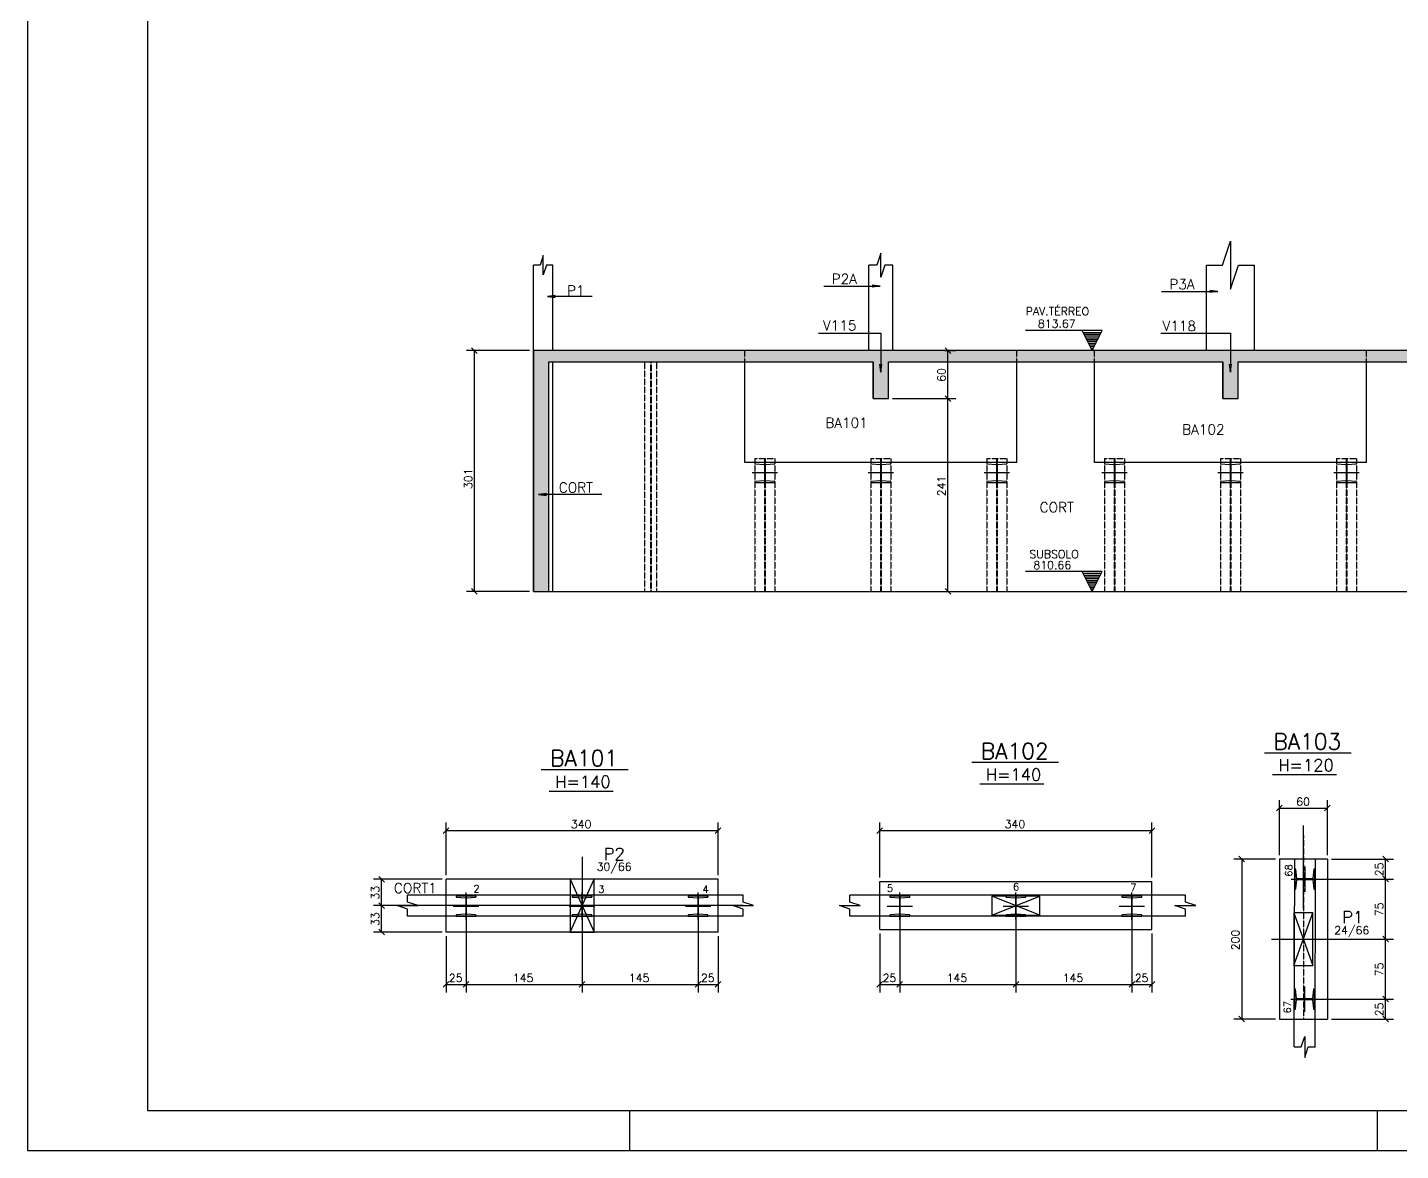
# Model space of a CAD drawing. Extents: x 880 to 7065, y 666 to 4166.
# Drawn here: x 880 to 2596, y 666 to 2069 of the extents above; entities that cross this region are included whole.
import ezdxf

# ---------------------------------------------------------------- set-up
doc = ezdxf.new("R2010")
doc.units = 0
doc.header["$MEASUREMENT"] = 0
doc.linetypes.add('ESTILO_TQS_0005', pattern=[0.4, 0.3, -0.1])
for name, color, linetype in [('1', 1, 'CONTINUOUS'), ('2', 2, 'CONTINUOUS'), ('3', 3, 'CONTINUOUS'), ('4', 4, 'CONTINUOUS'), ('6', 6, 'CONTINUOUS'), ('7', 7, 'CONTINUOUS'), ('8', 8, 'CONTINUOUS'), ('9', 9, 'CONTINUOUS')]:
    doc.layers.add(name, color=color, linetype=linetype)
doc.styles.get("Standard").update_dxf_attribs({"font": 'ROMANS.SHX'})

msp = doc.modelspace()

# ---------------------------------------------------------------- linework, layer by layer
at = {"layer": '1', "linetype": 'Continuous'}
for p, q in [((1777.031636, 1525.503823), (1777.031636, 1651.503823)), ((2117.031486, 1525.503823), (2117.031486, 1651.503823)), ((2214.0315, 1525.503823), (2214.0315, 1651.503823)), ((2554.031486, 1525.503823), (2554.031486, 1651.503823)), ((2117.031486, 1525.503823), (1777.031636, 1525.503823)), ((2554.03135, 1525.503823), (2214.0315, 1525.503823)), ((2505.084807, 1030.067207), (2445.084807, 1030.067207)), ((2445.084807, 1030.067207), (2445.084807, 830.086858)), ((2463.732143, 795.322721), (2464.375916, 1030.138488)), ((2489.732045, 795.251439), (2490.375818, 1030.067207)), ((2505.084807, 1030.067207), (2505.084807, 830.086858)), ((1403.58196, 938.938951), (1403.58196, 1004.938951)), ((1743.58181, 1004.938951), (1403.58196, 1004.938951)), ((1743.58181, 938.938951), (1743.58181, 1004.938951)), ((1945.712235, 941.938966), (1945.712235, 1001.938966)), ((1945.712235, 1001.938966), (2285.712221, 1001.938966)), ((2285.712221, 941.938966), (2285.712221, 1001.938966)), ((1743.58181, 938.938951), (1403.58196, 938.938951)), ((1945.712235, 941.938966), (2285.712221, 941.938966)), ((2445.084807, 830.086858), (2505.084807, 830.086858))]:
    msp.add_line(p, q, dxfattribs=at)
msp.add_lwpolyline([(880.474357, 665.886032), (7064.708681, 665.886032), (7064.708681, 4165.886032), (880.474357, 4165.886032), (880.474357, 665.886032)], dxfattribs=at)
at = {"layer": '2', "linetype": 'Continuous'}
for p, q in [((1442.594388, 1661.96829), (1435.52332, 1669.039357)), ((2034.348203, 1661.96829), (2027.277135, 1669.039357)), ((2034.348203, 1601.96829), (2027.277135, 1609.039357)), ((2034.348203, 1601.96829), (2027.277135, 1609.039357)), ((1442.594388, 1360.96829), (1435.52332, 1368.039357)), ((2034.348203, 1360.96829), (2027.277135, 1368.039357)), ((2441.549273, 1090.309473), (2448.620341, 1097.380541)), ((2501.549273, 1090.309473), (2508.620341, 1097.380541)), ((1400.046426, 1062.181232), (1407.117494, 1069.252299)), ((1740.046276, 1062.181232), (1747.117344, 1069.252299)), ((1942.176701, 1062.181232), (1949.247769, 1069.252299)), ((2282.176687, 1062.181232), (2289.247755, 1069.252299)), ((2394.497176, 1033.602741), (2401.568244, 1026.531673)), ((2581.421303, 1026.531673), (2574.350236, 1033.602741)), ((1326.619167, 1001.403417), (1319.548099, 1008.474485)), ((2581.421303, 1001.531673), (2574.350236, 1008.602741)), ((2581.421303, 1001.531673), (2574.350236, 1008.602741)), ((1326.619167, 968.403417), (1319.548099, 975.474485)), ((1326.619167, 968.403417), (1319.548099, 975.474485)), ((1573.581824, 971.938951), (1573.581824, 971.938951)), ((2115.712235, 971.938951), (2115.712235, 971.938951)), ((1326.619167, 935.403417), (1319.548099, 942.474485)), ((2475.084807, 930.069586), (2475.084807, 930.069586)), ((2581.421303, 926.534052), (2574.350236, 933.60512)), ((2581.421303, 926.534052), (2574.350236, 933.60512)), ((1400.046426, 869.967649), (1407.117494, 877.038717)), ((1425.046426, 869.967649), (1432.117494, 877.038717)), ((1425.046426, 869.967649), (1432.117494, 877.038717)), ((1570.046276, 869.967649), (1577.117344, 877.038717)), ((1715.046276, 869.967649), (1722.117344, 877.038717)), ((1715.046276, 869.967649), (1722.117344, 877.038717)), ((1740.046276, 869.967649), (1747.117344, 877.038717)), ((1942.176701, 869.967649), (1949.247769, 877.038717)), ((1967.176701, 869.967649), (1974.247769, 877.038717)), ((1967.176701, 869.967649), (1974.247769, 877.038717)), ((2112.176687, 869.967649), (2119.247755, 877.038717)), ((2112.176687, 869.967649), (2119.247755, 877.038717)), ((2257.176687, 869.967649), (2264.247755, 877.038717)), ((2257.176687, 869.967649), (2264.247755, 877.038717)), ((2282.176687, 869.967649), (2289.247755, 877.038717)), ((2581.421303, 851.551324), (2574.350236, 858.622392)), ((2581.421303, 851.551324), (2574.350236, 858.622392)), ((2394.497176, 833.622392), (2401.568244, 826.551324)), ((2581.421303, 826.551324), (2574.350236, 833.622392))]:
    msp.add_line(p, q, dxfattribs=at)
at = {"layer": '3', "linetype": 'Continuous'}
for p, q in [((1513.0315, 1665.503823), (1513.0315, 1772.190335)), ((1537.0315, 1665.503823), (1537.0315, 1772.190335)), ((1932.0315, 1665.503823), (1932.0315, 1772.190335)), ((1962.0315, 1665.503823), (1962.0315, 1772.190335)), ((2354.0315, 1665.503823), (2354.0315, 1772.190335)), ((2414.0315, 1665.503823), (2414.0315, 1772.190335)), ((2223.803061, 1690.503835), (2127.803081, 1690.503835)), ((2211.303061, 1665.503823), (2198.803037, 1690.503835)), ((2199.917834, 1688.274216), (2222.688311, 1688.274216)), ((2201.032632, 1686.044669), (2221.573513, 1686.044669)), ((2202.14743, 1683.815074), (2220.458763, 1683.815074)), ((2211.303061, 1665.503823), (2223.803061, 1690.503835)), ((2203.26218, 1681.585526), (2219.343966, 1681.585526)), ((2204.376977, 1679.355979), (2218.229168, 1679.355931)), ((2205.491775, 1677.126384), (2217.114418, 1677.126384)), ((2206.606572, 1674.896776), (2215.999621, 1674.896824)), ((2207.72137, 1672.667169), (2214.884823, 1672.667229)), ((2208.836167, 1670.437622), (2213.770025, 1670.437622)), ((2209.950917, 1668.208074), (2212.655204, 1668.208074)), ((1537.0315, 1364.503823), (1537.0315, 1651.503823)), ((2223.803061, 1389.503835), (2127.803081, 1389.503835)), ((2211.303061, 1364.503823), (2198.803037, 1389.503835)), ((2199.917834, 1387.274216), (2222.688311, 1387.274216)), ((2201.032632, 1385.044669), (2221.573513, 1385.044669)), ((2202.14743, 1382.815074), (2220.458763, 1382.815074)), ((2203.26218, 1380.585526), (2219.343966, 1380.585526)), ((2204.376977, 1378.355979), (2218.229168, 1378.355931)), ((2205.491775, 1376.126384), (2217.114418, 1376.126384)), ((2206.606572, 1373.896776), (2215.999621, 1373.896824)), ((2211.303061, 1364.503823), (2223.803061, 1389.503835)), ((1513.0315, 1364.503823), (1513.0315, 1364.503823)), ((1532.0315, 1364.503823), (1532.0315, 1364.503823)), ((2207.72137, 1371.667169), (2214.884823, 1371.667229)), ((2208.836167, 1369.437622), (2213.770025, 1369.437622)), ((2209.950917, 1367.208074), (2212.655204, 1367.208074)), ((2436.394924, 1135.82799), (2516.286325, 1135.82799)), ((2070.786839, 1124.000096), (2150.678241, 1124.000096)), ((1532.589958, 1115.098223), (1612.48136, 1115.098223)), ((1774.933302, 984.938951), (1355.610265, 984.938951)), ((2327.547136, 984.938951), (1908.224099, 984.938951)), ((1774.933302, 958.938951), (1355.610265, 958.938951)), ((2327.547136, 958.938951), (1908.224099, 958.938951)), ((1632.776533, 715.887607), (1632.776533, 665.888107)), ((2567.260641, 715.887607), (2567.260641, 665.888107))]:
    msp.add_line(p, q, dxfattribs=at)
at = {"layer": '4', "linetype": 'Continuous'}
for p, q in [((2060.800414, 1151.106107), (2169.224459, 1151.106107)), ((2426.408498, 1162.934001), (2534.832544, 1162.934001)), ((1522.603532, 1142.204235), (1631.027578, 1142.204235))]:
    msp.add_line(p, q, dxfattribs=at)
at = {"layer": '6', "linetype": 'Continuous'}
for p, q in [((1513.0315, 1364.503823), (1513.0315, 1665.503823)), ((1532.0315, 1364.503823), (1532.0315, 1651.503823)), ((1532.0315, 1651.503823), (1937.5315, 1651.503823)), ((1937.5315, 1605.503823), (1937.5315, 1651.503823)), ((1956.5315, 1605.503823), (1956.5315, 1651.503823)), ((1956.5315, 1651.503823), (2374.5315, 1651.503823)), ((2374.5315, 1605.503823), (2374.5315, 1651.503823)), ((2393.5315, 1605.503823), (2393.5315, 1651.503823)), ((2393.5315, 1651.503823), (2811.5315, 1651.503823)), ((1937.5315, 1605.503823), (1956.5315, 1605.503823)), ((2374.5315, 1605.503823), (2393.5315, 1605.503823)), ((1802.031636, 1496.152127), (1802.031636, 1529.849737)), ((1947.031486, 1496.153573), (1947.031486, 1529.851183)), ((2092.031486, 1496.155018), (2092.031486, 1529.852628)), ((2239.0315, 1496.152127), (2239.0315, 1529.849737)), ((2384.031486, 1496.15793), (2384.031486, 1529.85554)), ((2529.031486, 1496.159375), (2529.031486, 1529.856985)), ((1786.122666, 1513.000932), (1817.940605, 1513.000932)), ((1814.531636, 1525.500932), (1789.531636, 1525.500932)), ((1789.531636, 1525.500932), (1789.531636, 1524.746845)), ((1790.014567, 1524.138206), (1801.155205, 1523.073658)), ((1801.638136, 1522.466162), (1801.638136, 1503.536845)), ((1802.425136, 1503.536845), (1802.425136, 1522.465019)), ((1802.908067, 1523.073658), (1814.048705, 1524.138206)), ((1814.531636, 1524.746845), (1814.531636, 1525.500932)), ((1931.122517, 1513.002378), (1962.940456, 1513.002378)), ((1959.531486, 1525.502378), (1934.531486, 1525.502378)), ((1934.531486, 1525.502378), (1934.531486, 1524.748291)), ((1935.014417, 1524.139652), (1946.155055, 1523.075104)), ((1946.637986, 1522.467608), (1946.637986, 1503.538291)), ((1947.424986, 1503.538291), (1947.424986, 1522.466465)), ((1947.907917, 1523.075104), (1959.048555, 1524.139652)), ((1959.531486, 1524.748291), (1959.531486, 1525.502378)), ((2076.122517, 1513.003823), (2107.940456, 1513.003823)), ((2104.531486, 1525.503823), (2079.531486, 1525.503823)), ((2079.531486, 1525.503823), (2079.531486, 1524.749736)), ((2080.014417, 1524.141097), (2091.155055, 1523.07655)), ((2091.637986, 1522.469054), (2091.637986, 1503.539736)), ((2092.424986, 1503.539736), (2092.424986, 1522.467911)), ((2092.907917, 1523.07655), (2104.048555, 1524.141097)), ((2104.531486, 1524.749736), (2104.531486, 1525.503823)), ((2223.12253, 1513.000932), (2254.94047, 1513.000932)), ((2251.5315, 1525.500932), (2226.5315, 1525.500932)), ((2226.5315, 1525.500932), (2226.5315, 1524.746845)), ((2227.014431, 1524.138206), (2238.155069, 1523.073658)), ((2238.638, 1522.466162), (2238.638, 1503.536845)), ((2239.425, 1503.536845), (2239.425, 1522.465019)), ((2239.907931, 1523.073658), (2251.048569, 1524.138206)), ((2251.5315, 1524.746845), (2251.5315, 1525.500932)), ((2368.122517, 1513.006735), (2399.940456, 1513.006735)), ((2396.531486, 1525.506735), (2371.531486, 1525.506735)), ((2371.531486, 1525.506735), (2371.531486, 1524.752648)), ((2372.014417, 1524.144009), (2383.155055, 1523.079461)), ((2383.637986, 1522.471965), (2383.637986, 1503.542648)), ((2384.424986, 1503.542648), (2384.424986, 1522.470822)), ((2384.907917, 1523.079461), (2396.048555, 1524.144009)), ((2396.531486, 1524.752648), (2396.531486, 1525.506735)), ((2513.122517, 1513.00818), (2544.940456, 1513.00818)), ((2541.531486, 1525.50818), (2516.531486, 1525.50818)), ((2516.531486, 1525.50818), (2516.531486, 1524.754093)), ((2517.014417, 1524.145454), (2528.155055, 1523.080907)), ((2528.637986, 1522.473411), (2528.637986, 1503.544093)), ((2529.424986, 1503.544093), (2529.424986, 1522.472268)), ((2529.907917, 1523.080907), (2541.048555, 1524.145454)), ((2541.531486, 1524.754093), (2541.531486, 1525.50818)), ((1789.531636, 1501.255019), (1789.531636, 1500.500932)), ((1789.531636, 1500.500932), (1814.531636, 1500.500932)), ((1801.155205, 1502.928206), (1790.014567, 1501.863658)), ((1814.048705, 1501.863658), (1802.908067, 1502.928206)), ((1814.531636, 1500.500932), (1814.531636, 1501.255019)), ((1934.531486, 1501.256465), (1934.531486, 1500.502378)), ((1934.531486, 1500.502378), (1959.531486, 1500.502378)), ((1946.155055, 1502.929652), (1935.014417, 1501.865104)), ((1959.048555, 1501.865104), (1947.907917, 1502.929652)), ((1959.531486, 1500.502378), (1959.531486, 1501.256465)), ((2079.531486, 1501.257911), (2079.531486, 1500.503823)), ((2079.531486, 1500.503823), (2104.531486, 1500.503823)), ((2091.155055, 1502.931097), (2080.014417, 1501.86655)), ((2104.048555, 1501.86655), (2092.907917, 1502.931097)), ((2104.531486, 1500.503823), (2104.531486, 1501.257911)), ((2226.5315, 1501.255019), (2226.5315, 1500.500932)), ((2226.5315, 1500.500932), (2251.5315, 1500.500932)), ((2238.155069, 1502.928206), (2227.014431, 1501.863658)), ((2251.048569, 1501.863658), (2239.907931, 1502.928206)), ((2251.5315, 1500.500932), (2251.5315, 1501.255019)), ((2371.531486, 1501.260822), (2371.531486, 1500.506735)), ((2371.531486, 1500.506735), (2396.531486, 1500.506735)), ((2383.155055, 1502.934009), (2372.014417, 1501.869461)), ((2396.048555, 1501.869461), (2384.907917, 1502.934009)), ((2396.531486, 1500.506735), (2396.531486, 1501.260822)), ((2516.531486, 1501.262268), (2516.531486, 1500.50818)), ((2516.531486, 1500.50818), (2541.531486, 1500.50818)), ((2528.155055, 1502.935454), (2517.014417, 1501.870907)), ((2541.048555, 1501.870907), (2529.907917, 1502.935454)), ((2541.531486, 1500.50818), (2541.531486, 1501.262268)), ((1513.0315, 1364.503823), (1532.0315, 1364.503823)), ((1513.0315, 1364.503823), (3818.957166, 1364.503823)), ((2465.061221, 1017.567207), (2464.307134, 1017.567207)), ((2464.307134, 1017.567207), (2464.307134, 992.567207)), ((2466.734408, 1005.943638), (2465.66986, 1017.084276)), ((2476.807134, 1020.976176), (2476.807134, 989.158237)), ((2487.944408, 1017.084276), (2486.87986, 1005.943638)), ((2489.307134, 1017.567207), (2488.553047, 1017.567207)), ((2489.307134, 992.567207), (2489.307134, 1017.567207)), ((2459.958329, 1005.067207), (2493.655939, 1005.067207)), ((2465.66986, 993.050138), (2466.734408, 1004.190776)), ((2486.272364, 1005.460707), (2467.343047, 1005.460707)), ((2467.343047, 1004.673707), (2486.271221, 1004.673707)), ((2486.87986, 1004.190776), (2487.944408, 993.050138)), ((1441.08196, 983.938951), (1416.08196, 983.938951)), ((1416.08196, 983.938951), (1416.08196, 983.184864)), ((1416.564891, 982.576225), (1427.705529, 981.511677)), ((1428.18846, 980.904181), (1428.18846, 961.974864)), ((1428.58196, 954.590146), (1428.58196, 988.287756)), ((1428.97546, 961.974864), (1428.97546, 980.903038)), ((1429.458391, 981.511677), (1440.599029, 982.576225)), ((1441.08196, 983.184864), (1441.08196, 983.938951)), ((1586.08181, 983.940396), (1561.08181, 983.940396)), ((1561.08181, 983.940396), (1561.08181, 983.186309)), ((1561.564741, 982.57767), (1572.705379, 981.513123)), ((1573.18831, 980.905627), (1573.18831, 961.976309)), ((1573.58181, 954.591592), (1573.58181, 988.289201)), ((1573.97531, 961.976309), (1573.97531, 980.904484)), ((1574.458241, 981.513123), (1585.598879, 982.57767)), ((1586.08181, 983.186309), (1586.08181, 983.940396)), ((1731.08181, 983.941842), (1706.08181, 983.941842)), ((1706.08181, 983.941842), (1706.08181, 983.187755)), ((1706.564741, 982.579116), (1717.705379, 981.514568)), ((1718.18831, 980.907072), (1718.18831, 961.977755)), ((1718.58181, 954.593037), (1718.58181, 988.290647)), ((1718.97531, 961.977755), (1718.97531, 980.905929)), ((1719.458241, 981.514568), (1730.598879, 982.579116)), ((1731.08181, 983.187755), (1731.08181, 983.941842)), ((1983.212235, 983.938951), (1958.212235, 983.938951)), ((1958.212235, 983.938951), (1958.212235, 983.184864)), ((1958.695166, 982.576225), (1969.835804, 981.511677)), ((1970.318735, 980.904181), (1970.318735, 961.974864)), ((1970.712235, 954.590146), (1970.712235, 988.287756)), ((1971.105735, 961.974864), (1971.105735, 980.903038)), ((1971.588666, 981.511677), (1982.729304, 982.576225)), ((1983.212235, 983.184864), (1983.212235, 983.938951)), ((2128.212221, 983.944753), (2103.212221, 983.944753)), ((2103.212221, 983.944753), (2103.212221, 983.190666)), ((2103.695152, 982.582027), (2114.83579, 981.51748)), ((2115.318721, 980.909984), (2115.318721, 961.980666)), ((2115.712221, 954.595948), (2115.712221, 988.293558)), ((2116.105721, 961.980666), (2116.105721, 980.908841)), ((2116.588652, 981.51748), (2127.72929, 982.582027)), ((2128.212221, 983.190666), (2128.212221, 983.944753)), ((2273.212221, 983.946199), (2248.212221, 983.946199)), ((2248.212221, 983.946199), (2248.212221, 983.192112)), ((2248.695152, 982.583473), (2259.83579, 981.518925)), ((2260.318721, 980.911429), (2260.318721, 961.982112)), ((2260.712221, 954.597394), (2260.712221, 988.295004)), ((2261.105721, 961.982112), (2261.105721, 980.910286)), ((2261.588652, 981.518925), (2272.72929, 982.583473)), ((2273.212221, 983.192112), (2273.212221, 983.946199)), ((2464.307134, 992.567207), (2465.061221, 992.567207)), ((2488.553047, 992.567207), (2489.307134, 992.567207)), ((1412.67299, 971.438951), (1444.490929, 971.438951)), ((1427.705529, 961.366225), (1416.564891, 960.301677)), ((1440.599029, 960.301677), (1429.458391, 961.366225)), ((1557.672841, 971.440396), (1589.49078, 971.440396)), ((1572.705379, 961.36767), (1561.564741, 960.303123)), ((1585.598879, 960.303123), (1574.458241, 961.36767)), ((1702.672841, 971.441842), (1734.49078, 971.441842)), ((1717.705379, 961.369116), (1706.564741, 960.304568)), ((1730.598879, 960.304568), (1719.458241, 961.369116)), ((1954.803265, 971.438951), (1986.621204, 971.438951)), ((1969.835804, 961.366225), (1958.695166, 960.301677)), ((1982.729304, 960.301677), (1971.588666, 961.366225)), ((2099.803251, 971.444753), (2131.62119, 971.444753)), ((2114.83579, 961.372027), (2103.695152, 960.30748)), ((2127.72929, 960.30748), (2116.588652, 961.372027)), ((2244.803251, 971.446199), (2276.62119, 971.446199)), ((2259.83579, 961.373473), (2248.695152, 960.308925)), ((2272.72929, 960.308925), (2261.588652, 961.373473)), ((1416.08196, 959.693038), (1416.08196, 958.938951)), ((1416.08196, 958.938951), (1441.08196, 958.938951)), ((1441.08196, 958.938951), (1441.08196, 959.693038)), ((1561.08181, 959.694484), (1561.08181, 958.940396)), ((1561.08181, 958.940396), (1586.08181, 958.940396)), ((1586.08181, 958.940396), (1586.08181, 959.694484)), ((1706.08181, 959.695929), (1706.08181, 958.941842)), ((1706.08181, 958.941842), (1731.08181, 958.941842)), ((1731.08181, 958.941842), (1731.08181, 959.695929)), ((1958.212235, 959.693038), (1958.212235, 958.938951)), ((1958.212235, 958.938951), (1983.212235, 958.938951)), ((1983.212235, 958.938951), (1983.212235, 959.693038)), ((2103.212221, 959.698841), (2103.212221, 958.944753)), ((2103.212221, 958.944753), (2128.212221, 958.944753)), ((2128.212221, 958.944753), (2128.212221, 959.698841)), ((2248.212221, 959.700286), (2248.212221, 958.946199)), ((2248.212221, 958.946199), (2273.212221, 958.946199)), ((2273.212221, 958.946199), (2273.212221, 959.700286)), ((2464.650078, 867.586858), (2463.895991, 867.586858)), ((2463.895991, 867.586858), (2463.895991, 842.586858)), ((2466.323265, 855.963289), (2465.258717, 867.103927)), ((2476.395991, 870.995828), (2476.395991, 839.177889)), ((2487.533265, 867.103927), (2486.468717, 855.963289)), ((2488.895991, 867.586858), (2488.141904, 867.586858)), ((2488.895991, 842.586858), (2488.895991, 867.586858)), ((2459.547186, 855.086858), (2493.244796, 855.086858)), ((2463.895991, 842.586858), (2464.650078, 842.586858)), ((2465.258717, 843.069789), (2466.323265, 854.210427)), ((2485.861221, 855.480358), (2466.931904, 855.480358)), ((2466.931904, 854.693358), (2485.860078, 854.693358)), ((2486.468717, 854.210427), (2487.533265, 843.069789)), ((2488.141904, 842.586858), (2488.895991, 842.586858))]:
    msp.add_line(p, q, dxfattribs=at)
for points in [[(1030.476824, 715.887607), (7014.713088, 715.887607), (7014.713088, 4115.886532), (1030.476824, 4115.886532), (1030.476824, 715.887607)], [(3801.588203, 1680.503823), (3248.5315, 1680.503823), (3248.5315, 1665.503823), (1513.0315, 1665.503823)]]:
    msp.add_lwpolyline(points, dxfattribs=at)
for centre, radius, start, end in [((1790.156636, 1524.746845), 0.625, 180, 256.861226), ((1801.013134, 1522.465017), 0.625002, 359.895004, 76.861148), ((1803.050136, 1522.465019), 0.625, 103.138774, 180), ((1813.906636, 1524.746845), 0.625, 283.138774, 0), ((1935.156486, 1524.748291), 0.625, 180, 256.861226), ((1946.012985, 1522.466463), 0.625002, 359.895004, 76.861148), ((1948.049986, 1522.466465), 0.625, 103.138774, 180), ((1958.906486, 1524.748291), 0.625, 283.138774, 0), ((2080.156486, 1524.749736), 0.625, 180, 256.861226), ((2091.012985, 1522.467908), 0.625002, 359.895004, 76.861148), ((2093.049986, 1522.467911), 0.625, 103.138774, 180), ((2103.906486, 1524.749736), 0.625, 283.138774, 0), ((2227.1565, 1524.746845), 0.625, 180, 256.861226), ((2238.012999, 1522.465017), 0.625002, 359.895004, 76.861148), ((2240.05, 1522.465019), 0.625, 103.138774, 180), ((2250.9065, 1524.746845), 0.625, 283.138774, 0), ((2372.156486, 1524.752648), 0.625, 180, 256.861226), ((2383.012985, 1522.47082), 0.625002, 359.895004, 76.861148), ((2385.049986, 1522.470822), 0.625, 103.138774, 180), ((2395.906486, 1524.752648), 0.625, 283.138774, 0), ((2517.156486, 1524.754093), 0.625, 180, 256.861226), ((2528.012985, 1522.472265), 0.625002, 359.895004, 76.861148), ((2530.049986, 1522.472268), 0.625, 103.138774, 180), ((2540.906486, 1524.754093), 0.625, 283.138774, 0), ((1790.156636, 1501.255019), 0.625, 103.138774, 180), ((1801.013136, 1503.536845), 0.625, 283.138774, 0), ((1803.050136, 1503.536845), 0.625, 180, 256.861226), ((1813.906636, 1501.255019), 0.625, 0, 76.861226), ((1935.156486, 1501.256465), 0.625, 103.138774, 180), ((1946.012986, 1503.538291), 0.625, 283.138774, 0), ((1948.049986, 1503.538291), 0.625, 180, 256.861226), ((1958.906486, 1501.256465), 0.625, 0, 76.861226), ((2080.156486, 1501.257911), 0.625, 103.138774, 180), ((2091.012986, 1503.539736), 0.625, 283.138774, 0), ((2093.049986, 1503.539736), 0.625, 180, 256.861226), ((2103.906486, 1501.257911), 0.625, 0, 76.861226), ((2227.1565, 1501.255019), 0.625, 103.138774, 180), ((2238.013, 1503.536845), 0.625, 283.138774, 0), ((2240.05, 1503.536845), 0.625, 180, 256.861226), ((2250.9065, 1501.255019), 0.625, 0, 76.861226), ((2372.156486, 1501.260822), 0.625, 103.138774, 180), ((2383.012986, 1503.542648), 0.625, 283.138774, 0), ((2385.049986, 1503.542648), 0.625, 180, 256.861226), ((2395.906486, 1501.260822), 0.625, 0, 76.861226), ((2517.156486, 1501.262268), 0.625, 103.138774, 180), ((2528.012986, 1503.544093), 0.625, 283.138774, 0), ((2530.049986, 1503.544093), 0.625, 180, 256.861226), ((2540.906486, 1501.262268), 0.625, 0, 76.861226), ((2465.061221, 1016.942207), 0.625, 13.138774, 90), ((2488.553047, 1016.942207), 0.625, 90, 166.861226), ((2467.343047, 1006.085707), 0.625, 193.138774, 270), ((2467.343047, 1004.048707), 0.625, 90, 166.861226), ((2486.271219, 1006.085708), 0.625002, 269.895004, 346.861148), ((2486.271221, 1004.048707), 0.625, 13.138774, 90), ((1416.70696, 983.184864), 0.625, 180, 256.861226), ((1427.563459, 980.903036), 0.625002, 359.895004, 76.861148), ((1429.60046, 980.903038), 0.625, 103.138774, 180), ((1440.45696, 983.184864), 0.625, 283.138774, 0), ((1561.70681, 983.186309), 0.625, 180, 256.861226), ((1572.563309, 980.904481), 0.625002, 359.895004, 76.861148), ((1574.60031, 980.904484), 0.625, 103.138774, 180), ((1585.45681, 983.186309), 0.625, 283.138774, 0), ((1706.70681, 983.187755), 0.625, 180, 256.861226), ((1717.563309, 980.905927), 0.625002, 359.895004, 76.861148), ((1719.60031, 980.905929), 0.625, 103.138774, 180), ((1730.45681, 983.187755), 0.625, 283.138774, 0), ((1958.837235, 983.184864), 0.625, 180, 256.861226), ((1969.693733, 980.903036), 0.625002, 359.895004, 76.861148), ((1971.730735, 980.903038), 0.625, 103.138774, 180), ((1982.587235, 983.184864), 0.625, 283.138774, 0), ((2103.837221, 983.190666), 0.625, 180, 256.861226), ((2114.693719, 980.908838), 0.625002, 359.895004, 76.861148), ((2116.730721, 980.908841), 0.625, 103.138774, 180), ((2127.587221, 983.190666), 0.625, 283.138774, 0), ((2248.837221, 983.192112), 0.625, 180, 256.861226), ((2259.693719, 980.910284), 0.625002, 359.895004, 76.861148), ((2261.730721, 980.910286), 0.625, 103.138774, 180), ((2272.587221, 983.192112), 0.625, 283.138774, 0), ((2465.061221, 993.192207), 0.625, 270, 346.861226), ((2488.553047, 993.192207), 0.625, 193.138774, 270), ((1427.56346, 961.974864), 0.625, 283.138774, 0), ((1429.60046, 961.974864), 0.625, 180, 256.861226), ((1572.56331, 961.976309), 0.625, 283.138774, 0), ((1574.60031, 961.976309), 0.625, 180, 256.861226), ((1717.56331, 961.977755), 0.625, 283.138774, 0), ((1719.60031, 961.977755), 0.625, 180, 256.861226), ((1969.693735, 961.974864), 0.625, 283.138774, 0), ((1971.730735, 961.974864), 0.625, 180, 256.861226), ((2114.693721, 961.980666), 0.625, 283.138774, 0), ((2116.730721, 961.980666), 0.625, 180, 256.861226), ((2259.693721, 961.982112), 0.625, 283.138774, 0), ((2261.730721, 961.982112), 0.625, 180, 256.861226), ((1416.70696, 959.693038), 0.625, 103.138774, 180), ((1440.45696, 959.693038), 0.625, 0, 76.861226), ((1561.70681, 959.694484), 0.625, 103.138774, 180), ((1585.45681, 959.694484), 0.625, 0, 76.861226), ((1706.70681, 959.695929), 0.625, 103.138774, 180), ((1730.45681, 959.695929), 0.625, 0, 76.861226), ((1958.837235, 959.693038), 0.625, 103.138774, 180), ((1982.587235, 959.693038), 0.625, 0, 76.861226), ((2103.837221, 959.698841), 0.625, 103.138774, 180), ((2127.587221, 959.698841), 0.625, 0, 76.861226), ((2248.837221, 959.700286), 0.625, 103.138774, 180), ((2272.587221, 959.700286), 0.625, 0, 76.861226), ((2464.650078, 866.961858), 0.625, 13.138774, 90), ((2488.141904, 866.961858), 0.625, 90, 166.861226), ((2464.650078, 843.211858), 0.625, 270, 346.861226), ((2466.931904, 856.105358), 0.625, 193.138774, 270), ((2466.931904, 854.068358), 0.625, 90, 166.861226), ((2485.860076, 856.10536), 0.625002, 269.895004, 346.861148), ((2485.860078, 854.068358), 0.625, 13.138774, 90), ((2488.141904, 843.211858), 0.625, 193.138774, 270)]:
    msp.add_arc(centre, radius, start, end, dxfattribs=at)
at = {"layer": '7', "linetype": 'Continuous'}
for points in [[(1558.581824, 938.938951), (1588.581824, 938.938951), (1588.581824, 1004.938951), (1558.581824, 1004.938951), (1558.581824, 938.938951)], [(2085.712235, 959.938951), (2145.712235, 959.938951), (2145.712235, 983.938951), (2085.712235, 983.938951), (2085.712235, 959.938951)], [(2463.084807, 897.069586), (2487.084807, 897.069586), (2487.084807, 963.069586), (2463.084807, 963.069586), (2463.084807, 897.069586)]]:
    msp.add_lwpolyline(points, dxfattribs=at)
at = {"layer": '8', "linetype": 'Continuous'}
msp.add_lwpolyline([(3248.5315, 1665.503823), (1513.0315, 1665.503823), (1513.0315, 1364.503823), (1532.0315, 1364.503823), (1532.0315, 1651.503823), (1937.5315, 1651.503823), (1937.5315, 1605.503823), (1956.5315, 1605.503823), (1956.5315, 1651.503823), (2374.5315, 1651.503823), (2374.5315, 1605.503823), (2393.5315, 1605.503823), (2393.5315, 1651.503823), (2811.5315, 1651.503823)], dxfattribs=at)
for points in [[(3248.5315, 1665.503823), (1513.0315, 1665.503823), (1532.0315, 1651.503823)], [(1513.0315, 1665.503823), (1513.0315, 1364.503823), (1532.0315, 1364.503823)], [(1513.0315, 1665.503823), (1532.0315, 1364.503823), (1532.0315, 1651.503823)], [(3248.5315, 1665.503823), (1532.0315, 1651.503823), (1937.5315, 1651.503823)], [(3248.5315, 1665.503823), (1937.5315, 1651.503823), (1956.5315, 1651.503823)], [(3248.5315, 1665.503823), (1956.5315, 1651.503823), (2374.5315, 1651.503823)], [(3248.5315, 1665.503823), (2374.5315, 1651.503823), (2393.5315, 1651.503823)], [(3248.5315, 1665.503823), (2393.5315, 1651.503823), (2811.5315, 1651.503823)], [(1956.5315, 1651.503823), (1937.5315, 1651.503823), (1937.5315, 1605.503823)], [(1956.5315, 1651.503823), (1937.5315, 1605.503823), (1956.5315, 1605.503823)], [(2374.5315, 1651.503823), (2374.5315, 1605.503823), (2393.5315, 1605.503823)], [(2374.5315, 1651.503823), (2393.5315, 1605.503823), (2393.5315, 1651.503823)]]:
    msp.add_solid(points, dxfattribs=at)
at = {"layer": '9', "linetype": 'Continuous'}
for p, q in [((1508.0315, 1665.503823), (1429.058854, 1665.503823)), ((1439.058854, 1364.503823), (1439.058854, 1665.503823)), ((2026.482474, 1665.503823), (2040.812669, 1665.503823)), ((2030.812669, 1605.503823), (2030.812669, 1665.503823)), ((1961.5315, 1605.503823), (2040.812669, 1605.503823)), ((2030.812669, 1364.503823), (2030.812669, 1605.503823)), ((1508.0315, 1364.503823), (1429.058854, 1364.503823)), ((2004.540751, 1364.503823), (2040.812669, 1364.503823)), ((2445.084807, 1035.067207), (2445.084807, 1103.845007)), ((2505.084807, 1035.067207), (2505.084807, 1103.845007)), ((2445.084807, 1093.845007), (2505.084807, 1093.845007)), ((1403.58196, 1009.938951), (1403.58196, 1075.716766)), ((1403.58196, 1065.716766), (1743.58181, 1065.716766)), ((1743.58181, 1009.938951), (1743.58181, 1075.716766)), ((1945.712235, 1006.938966), (1945.712235, 1075.716766)), ((1945.712235, 1065.716766), (2285.712221, 1065.716766)), ((2285.712221, 1006.938966), (2285.712221, 1075.716766)), ((2475.084807, 968.069586), (2475.084807, 1071.983987)), ((1573.58181, 1033.096255), (1573.58181, 863.503183)), ((2440.084807, 1030.067207), (2388.03271, 1030.067207)), ((2398.03271, 1030.067207), (2398.03271, 830.086858)), ((2510.084807, 1030.067207), (2587.885769, 1030.067207)), ((2577.885769, 1005.067207), (2577.885769, 1030.067207)), ((1398.58196, 1004.938951), (1313.083633, 1004.938951)), ((1323.083633, 971.938951), (1323.083633, 1004.938951)), ((1558.581824, 1004.938951), (1588.581824, 938.938951)), ((1558.581824, 938.938951), (1588.581824, 1004.938951)), ((2464.958329, 1005.067207), (2587.885769, 1005.067207)), ((2577.885769, 930.069586), (2577.885769, 1005.067207)), ((1428.58196, 983.287756), (1428.58196, 863.503183)), ((1718.58181, 983.290647), (1718.58181, 863.503183)), ((1970.712235, 983.287756), (1970.712235, 863.503183)), ((2145.712235, 959.938951), (2085.712235, 983.938951)), ((2085.712235, 959.938951), (2145.712235, 983.938951)), ((2115.712221, 983.293558), (2115.712221, 863.503183)), ((2260.712221, 983.295004), (2260.712221, 863.503183)), ((1774.933302, 971.938951), (1313.083633, 971.938951)), ((1774.933302, 971.938951), (1313.083633, 971.938951)), ((1774.933302, 971.938951), (1313.083633, 971.938951)), ((1774.933302, 971.938951), (1313.083633, 971.938951)), ((1323.083633, 938.938951), (1323.083633, 971.938951)), ((2463.084807, 963.069586), (2487.084807, 897.069586)), ((2463.084807, 897.069586), (2487.084807, 963.069586)), ((1398.58196, 938.938951), (1313.083633, 938.938951)), ((1403.58196, 933.938951), (1403.58196, 863.503183)), ((1743.58181, 933.938951), (1743.58181, 863.503183)), ((1945.712235, 936.938966), (1945.712235, 863.503183)), ((2285.712221, 936.938966), (2285.712221, 863.503183)), ((2435.168821, 930.069586), (2587.885769, 930.069586)), ((2577.885769, 855.086858), (2577.885769, 930.069586)), ((1573.58181, 899.443261), (1573.58181, 863.503183)), ((1403.58196, 873.503183), (1428.58196, 873.503183)), ((1428.58196, 873.503183), (1573.58181, 873.503183)), ((1573.58181, 873.503183), (1718.58181, 873.503183)), ((1718.58181, 873.503183), (1743.58181, 873.503183)), ((1945.712235, 873.503183), (1970.712235, 873.503183)), ((1970.712235, 873.503183), (2115.712221, 873.503183)), ((2115.712221, 873.503183), (2260.712221, 873.503183)), ((2260.712221, 873.503183), (2285.712221, 873.503183)), ((2464.547186, 855.086858), (2587.885769, 855.086858)), ((2577.885769, 830.086858), (2577.885769, 855.086858)), ((2440.084807, 830.086858), (2388.03271, 830.086858)), ((2510.084807, 830.086858), (2587.885769, 830.086858))]:
    msp.add_line(p, q, dxfattribs=at)
at = {"layer": '9', "linetype": 'ESTILO_TQS_0005'}
for p, q in [((1777.031636, 1651.503823), (1777.031636, 1665.503823)), ((2117.031486, 1651.503823), (2117.031486, 1665.503823)), ((2214.0315, 1651.503823), (2214.0315, 1665.503823)), ((2554.031486, 1651.503823), (2554.031486, 1665.503823)), ((1651.875029, 1364.503823), (1651.875029, 1651.503823)), ((1659.001529, 1651.503823), (1659.001529, 1364.503823)), ((1659.788529, 1651.503823), (1659.788529, 1364.503823)), ((1666.915029, 1364.503823), (1666.915029, 1651.503823)), ((1789.531636, 1530.503823), (1789.531636, 1364.503823)), ((1789.531636, 1530.503823), (1814.531636, 1530.503823)), ((1801.638136, 1530.503823), (1801.638136, 1364.503823)), ((1802.425136, 1530.503823), (1802.425136, 1364.503823)), ((1814.531636, 1530.503823), (1814.531636, 1364.503823)), ((1934.531486, 1530.503823), (1934.531486, 1364.503823)), ((1934.531486, 1530.503823), (1959.531486, 1530.503823)), ((1946.637986, 1530.503823), (1946.637986, 1364.503823)), ((1947.424986, 1530.503823), (1947.424986, 1364.503823)), ((1959.531486, 1530.503823), (1959.531486, 1364.503823)), ((2079.531486, 1530.503823), (2079.531486, 1364.503823)), ((2079.531486, 1530.503823), (2104.531486, 1530.503823)), ((2091.637986, 1530.503823), (2091.637986, 1364.503823)), ((2092.424986, 1530.503823), (2092.424986, 1364.503823)), ((2104.531486, 1530.503823), (2104.531486, 1364.503823)), ((2226.5315, 1530.503823), (2226.5315, 1364.503823)), ((2226.5315, 1530.503823), (2251.5315, 1530.503823)), ((2238.638, 1530.503823), (2238.638, 1364.503823)), ((2239.425, 1530.503823), (2239.425, 1364.503823)), ((2251.5315, 1530.503823), (2251.5315, 1364.503823)), ((2371.531486, 1530.503823), (2371.531486, 1364.503823)), ((2371.531486, 1530.503823), (2396.531486, 1530.503823)), ((2383.637986, 1530.503823), (2383.637986, 1364.503823)), ((2384.424986, 1530.503823), (2384.424986, 1364.503823)), ((2396.531486, 1530.503823), (2396.531486, 1364.503823)), ((2516.531486, 1530.503823), (2516.531486, 1364.503823)), ((2516.531486, 1530.503823), (2541.531486, 1530.503823)), ((2528.637986, 1530.503823), (2528.637986, 1364.503823)), ((2529.424986, 1530.503823), (2529.424986, 1364.503823)), ((2541.531486, 1530.503823), (2541.531486, 1364.503823)), ((2475.084807, 1059.516151), (2475.084807, 830.086858))]:
    msp.add_line(p, q, dxfattribs=at)
at = {"layer": '9', "linetype": 'Continuous'}
for points in [[(2354.0315, 1772.190335), (2374.031538, 1772.190335), (2384.0315, 1802.190335), (2384.0315, 1742.190336), (2394.031519, 1772.190335), (2414.0315, 1772.190335)], [(1962.0315, 1772.190335), (1952.031481, 1772.190335), (1947.0315, 1757.190335), (1947.0315, 1787.190334), (1942.03149, 1772.190335), (1932.0315, 1772.190335)], [(1537.0315, 1772.190335), (1529.031485, 1772.190335), (1525.0315, 1760.190335), (1525.0315, 1784.190334), (1521.031492, 1772.190335), (1513.0315, 1772.190335)], [(1586.015171, 1732.946188), (1530.203773, 1732.946188), (1540.118222, 1734.25145), (1530.203773, 1732.946188), (1540.118222, 1731.640926)], [(1875.791191, 1745.86918), (1946.079231, 1745.86918), (1936.164782, 1747.174442), (1946.079231, 1745.86918), (1936.164782, 1744.563918)], [(2297.791191, 1739.218739), (2368.079231, 1739.218739), (2358.164782, 1740.524001), (2368.079231, 1739.218739), (2358.164782, 1737.913478)], [(1869.200726, 1687.386412), (1947.008519, 1687.386412), (1947.008519, 1638.710516), (1945.703257, 1648.624964), (1947.008519, 1638.710516), (1948.313781, 1648.624964)], [(2297.089796, 1687.386412), (2384.008519, 1687.386412), (2384.008519, 1638.710516), (2382.703257, 1648.624964), (2384.008519, 1638.710516), (2385.313781, 1648.624964)], [(1598.509555, 1485.805342), (1519.127433, 1485.805342), (1529.041881, 1487.110604), (1519.127433, 1485.805342), (1529.041881, 1484.50008)], [(1355.610265, 958.938951), (1355.610265, 967.605634), (1342.610265, 971.938951), (1368.610264, 971.938951), (1355.610265, 976.272292), (1355.610265, 984.938951)], [(1774.933302, 958.938951), (1774.933302, 967.605634), (1761.933302, 971.938951), (1787.933302, 971.938951), (1774.933302, 976.272292), (1774.933302, 984.938951)], [(1908.224099, 958.938951), (1908.224099, 967.605634), (1895.224099, 971.938951), (1921.224098, 971.938951), (1908.224099, 976.272292), (1908.224099, 984.938951)], [(2327.547136, 958.938951), (2327.547136, 967.605634), (2314.547136, 971.938951), (2340.547135, 971.938951), (2327.547136, 976.272292), (2327.547136, 984.938951)], [(2463.732143, 795.322721), (2472.398826, 795.322721), (2476.732143, 808.322721), (2476.732143, 782.322722), (2481.065485, 795.322721), (2489.732143, 795.322721)]]:
    msp.add_lwpolyline(points, dxfattribs=at)

# ---------------------------------------------------------------- texts
at = {"layer": '2', "linetype": 'Continuous'}
for s, p in [('60', (2027.812669, 1626.503823)), ('301', (1436.312061, 1492.487646)), ('241', (2027.812669, 1483.503823)), ('25', (2574.885769, 1008.567207)), ('33', (1320.083633, 979.438951)), ('33', (1320.083633, 946.438951)), ('75', (2574.885769, 958.568396)), ('200', (2395.03271, 916.077033)), ('75', (2574.885769, 883.578222)), ('25', (2574.885769, 833.586858))]:
    msp.add_text(s, height=10, rotation=90, dxfattribs=at).set_placement(p)
for s, p in [('60', (2466.084807, 1096.845007)), ('340', (1559.581885, 1068.716766)), ('340', (2101.712228, 1068.716766)), ('25', (1407.08196, 876.503183)), ('145', (1487.081885, 876.503183)), ('145', (1632.08181, 876.503183)), ('25', (1722.08181, 876.503183)), ('25', (1949.212235, 876.503183)), ('145', (2029.212228, 876.503183)), ('145', (2174.212221, 876.503183)), ('25', (2264.212221, 876.503183))]:
    msp.add_text(s, height=10, dxfattribs=at).set_placement(p)
at = {"layer": '3', "linetype": 'Continuous'}
for s, height, p in [('P2A', 12.5, (1885.515373, 1748.707303)), ('P3A', 12.5, (2307.515373, 1742.056863)), ('P1', 12.5, (1554.812736, 1734.250626)), ('PAV.TÉRREO', 10, (2128.066616, 1709.567233)), ('V115', 12.5, (1874.73319, 1690.682085)), ('813.67', 10, (2143.285241, 1694.12123)), ('V118', 12.5, (2299.093776, 1690.02243)), ('BA101', 12.5, (1877.630058, 1569.013651)), ('BA102', 12.5, (2323.550004, 1560.642214)), ('CORT', 12.5, (1544.521221, 1488.074418)), ('CORT', 12.5, (2145.422872, 1463.421845)), ('SUBSOLO', 10, (2132.703062, 1406.109985)), ('810.66', 10, (2137.703808, 1392.489949)), ('H=120', 15, (2443.707293, 1139.960447)), ('H=140', 15, (1539.902327, 1119.230681)), ('H=140', 15, (2078.099208, 1128.132553)), ('30/66', 10, (1591.806128, 1015.534872)), ('CORT1', 12.5, (1338.406291, 987.615258)), ('2', 9, (1437.810738, 988.428117)), ('3', 9, (1593.884019, 987.831217)), ('4', 9, (1724.236059, 987.868252)), ('5', 9, (1954.721452, 989.172469)), ('6', 9, (2112.240545, 990.975018)), ('7', 9, (2258.618238, 989.975018)), ('24/66', 10, (2513.670739, 936.101251))]:
    msp.add_text(s, height=height, dxfattribs=at).set_placement(p)
for s, p in [('68', (2461.244023, 1008.162805)), ('67', (2459.498724, 837.236841))]:
    msp.add_text(s, height=9, rotation=90, dxfattribs=at).set_placement(p)
at = {"layer": '4', "linetype": 'Continuous'}
for s, height, p in [('BA103', 20, (2437.534195, 1166.952712)), ('BA102', 20, (2071.926111, 1155.124818)), ('BA101', 20, (1533.729229, 1146.222945)), ('P2', 15, (1600.564639, 1028.890059)), ('P1', 15, (2523.499892, 950.050537))]:
    msp.add_text(s, height=height, dxfattribs=at).set_placement(p)

doc.saveas('drawing.dxf')
